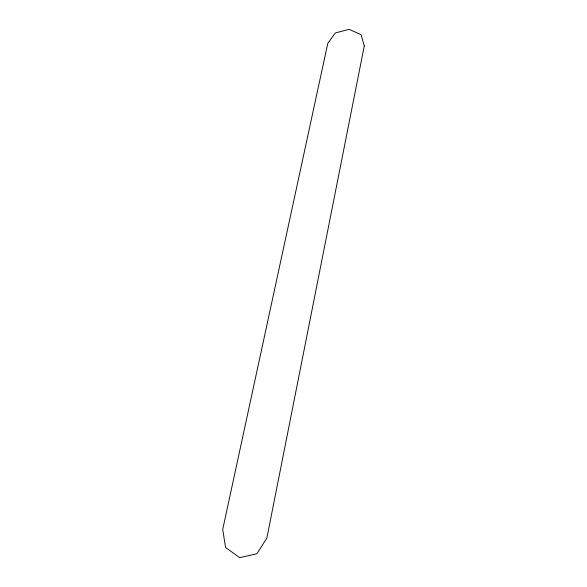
<?xml version="1.0" encoding="UTF-8"?>
<svg xmlns="http://www.w3.org/2000/svg" width="587" height="587" viewBox="0 0 587 587"><rect width="100%" height="100%" fill="white"/><g stroke="black" fill="none" stroke-linecap="round" stroke-linejoin="round"><path stroke-width="0.88" d="M364.278 45.94L266.865 538.081L256.93 553.761L239.716 557.65L225.54 547.451L222.722 529.408L327.795 43.335L335.404 32.923L349.118 29.35L361.071 34.684L364.278 45.94"/></g></svg>
